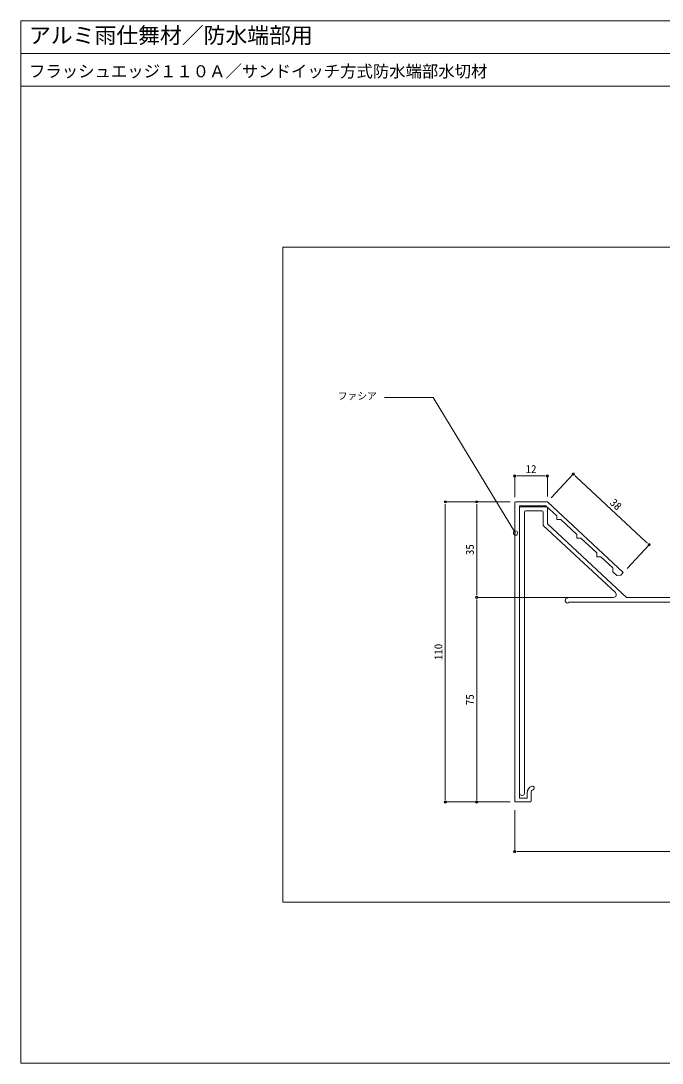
# Model space of a CAD drawing. Units: millimetres, scale not verified. Extents: x -276 to 276, y -191 to 191.
# Drawn here: x -276 to -40.9, y -191 to 191 of the extents above; entities that cross this region are included whole.
import ezdxf
from ezdxf.enums import TextEntityAlignment as Align

# ---------------------------------------------------------------- set-up
doc = ezdxf.new("R2010")
doc.units = ezdxf.units.MM
doc.header["$LTSCALE"] = 0.5
for name, color, linetype, lineweight in [('0-0_0', 7, 'Continuous', 9), ('0-2_moji', 7, 'Continuous', 18), ('0-3_SUNPO', 7, 'Continuous', 18), ('0-4_KANAMONO_1', 5, 'Continuous', 18), ('0-6_KANAMONO_2', 6, 'Continuous', 18), ('0-7_WAKU', 7, 'Continuous', 18)]:
    doc.layers.add(name, color=color, linetype=linetype, lineweight=lineweight)
doc.styles.add('ＭＳ ゴシック', font='')
doc.styles.get('ＭＳ ゴシック').set_extended_font_data('MS Gothic')

# ---------------------------------------------------------------- blocks, each defined once
blk = doc.blocks.new('_DOT')
at = {"layer": '0-0_0'}
for p, q in [((-0.5, 0), (-1, 0)), ((0.25, 0), (-0.25, 0))]:
    blk.add_line(p, q, dxfattribs=at)
blk.add_circle((0, 0), 0.25, dxfattribs=at)

msp = doc.modelspace()

# ---------------------------------------------------------------- linework, layer by layer
at = {"layer": '0-0_0', "lineweight": 18}
msp.add_line((-275.9781, 179.0154), (276.0219, 179.0154), dxfattribs=at)
msp.add_lwpolyline([(-179.9781, -131.9846), (180.0219, -131.9846), (180.0219, 108.0154), (-179.9781, 108.0154)], close=True, dxfattribs=at)
at = {"layer": '0-2_moji'}
msp.add_lwpolyline([(-94.6648, 3.3057), (-124.85, 52.9501), (-142.7439, 52.9501)], dxfattribs=at)
msp.add_circle((-94.6648, 3.3057), 0.8, dxfattribs=at)
at = {"layer": '0-3_SUNPO'}
for p, q in [((-94.9848, 16.4286), (-94.9848, 24.2138)), ((-93.3848, 24.2138), (-84.5848, 24.2138)), ((-82.9848, 16.7286), (-82.9848, 24.2138)), ((-81.622, 16.1924), (-73.5144, 24.9006)), ((-72.3433, 23.8104), (-46.8734, 0.097)), ((-96.6848, 14.7286), (-120.4103, 14.7286)), ((-120.4103, 13.1286), (-120.4103, -93.6714)), ((-96.6848, 14.7286), (-108.883, 14.7286)), ((-108.883, 13.1286), (-108.883, -18.6714)), ((-53.81, -9.7015), (-45.7024, -0.9933)), ((-73.6284, -20.2714), (-108.883, -20.2714)), ((-69.688, -20.2714), (-108.883, -20.2714)), ((-108.883, -21.8714), (-108.883, -93.6714)), ((-96.6848, -95.2714), (-120.4103, -95.2714)), ((-96.6848, -95.2714), (-108.883, -95.2714)), ((-94.9848, -98.2693), (-94.9848, -113.4526)), ((-93.3848, -113.4526), (25.4152, -113.4526))]:
    msp.add_line(p, q, dxfattribs=at)
at = {"layer": '0-4_KANAMONO_1'}
for p, q in [((-94.6848, -95.2714), (-89.2848, -95.2714)), ((-88.9848, -94.9714), (-88.9848, -91.8714))]:
    msp.add_line(p, q, dxfattribs=at)
for points in [[(-94.9848, 14.4286), (-94.9848, -94.5714), (-94.9848, -94.9714)], [(-90.3848, -91.8714), (-90.3848, -93.8714), (-93.1848, -93.8714), (-93.1848, 13.3286), (-83.5357, 13.3286), (-79.5475, 9.6155), (-79.497, 8.2022), (-78.0837, 8.2526), (-72.2285, 2.8013), (-72.178, 1.388), (-70.7647, 1.4385), (-64.9096, -4.0129), (-64.8591, -5.4262), (-63.4458, -5.3757), (-59.0544, -9.4642), (-59.0039, -10.8775), (-57.5402, -12.2404), (-56.1268, -12.1899), (-55.1729, -11.1653), (-82.9848, 14.7286), (-94.6848, 14.7286)]]:
    msp.add_lwpolyline(points, dxfattribs=at)
for centre, radius, start, end in [((-94.6848, 14.4286), 0.3, 90, 180), ((-87.8848, -91.8714), 2.5, 109.47122, 180), ((-87.8848, -91.8714), 1.1, 109.47122, 180), ((-88.4848, -90.1743), 0.7, 0, 109.47122), ((-88.4848, -90.1743), 0.7, 289.47122, 0), ((-94.6848, -94.9714), 0.3, 180, 270), ((-89.2848, -94.9714), 0.3, 270, 0)]:
    msp.add_arc(centre, radius, start, end, dxfattribs=at)
at = {"layer": '0-6_KANAMONO_2'}
for p, q in [((-83.2848, 12.9286), (-92.8848, 12.9286)), ((-90.8848, 11.4286), (-84.9848, 11.4286)), ((-76.4509, -21.5321), (-76.1009, -22.1383)), ((-92.3348, -92.8714), (-92.2348, -92.8714))]:
    msp.add_line(p, q, dxfattribs=at)
for points in [[(-93.1848, 12.6286), (-93.1848, -52.2714), (-93.1848, -92.0214)], [(26.6399, -21.5872), (22.0152, -20.2714), (-53.9848, -20.2714), (-82.9848, 6.7286), (-82.9848, 12.6286)], [(-91.3848, -92.0214), (-91.3848, -52.2714), (-91.3848, 10.9286)], [(-84.4848, 10.9286), (-84.4848, 6.0757), (-58.0463, -18.5395)], [(-58.7277, -20.2714), (-75.2671, -20.2714), (-76.2678, -20.8491)], [(-75.4178, -22.3214), (-74.9848, -22.0714), (27.0152, -22.0714)]]:
    msp.add_lwpolyline(points, dxfattribs=at)
for centre, radius, start, end in [((-92.8848, 12.6286), 0.3, 90, 180), ((-83.2848, 12.6286), 0.3, 360, 90), ((-90.8848, 10.9286), 0.5, 90, 180), ((-84.9848, 10.9286), 0.5, 0, 90), ((-58.7277, -19.2714), 1, 270, 47.04541), ((-76.0178, -21.2821), 0.5, 120, 210), ((-75.6678, -21.8883), 0.5, 210, 300), ((-92.3348, -92.0214), 0.85, 180, 270), ((-92.2348, -92.0214), 0.85, 270, 360)]:
    msp.add_arc(centre, radius, start, end, dxfattribs=at)
at = {"layer": '0-7_WAKU'}
for points in [[(276.0219, 167.0154), (-275.9781, 167.0154), (-275.9781, 191.0154), (276.0219, 191.0154)], [(-275.9781, -190.9846), (276.0219, -190.9846), (276.0219, 191.0154), (-275.9781, 191.0154)]]:
    msp.add_lwpolyline(points, close=True, dxfattribs=at)

# ---------------------------------------------------------------- block references
at = {"layer": '0-3_SUNPO', "xscale": 1.6, "yscale": 1.6}
for p, rotation in [((-94.9848, 24.2138), 180), ((-73.5144, 24.9006), 137.04541), ((-120.4103, 14.7286), 90), ((-108.883, 14.7286), 90), ((-45.7024, -0.9933), 317.04541), ((-108.883, -20.2714), 270), ((-108.883, -20.2714), 90), ((-120.4103, -95.2714), 270), ((-108.883, -95.2714), 270), ((-94.9848, -113.4526), 180)]:
    msp.add_blockref('_DOT', p, dxfattribs=dict(at, rotation=rotation))
msp.add_blockref('_DOT', (-82.9848, 24.2138), dxfattribs=at)

# ---------------------------------------------------------------- texts
at = {"layer": '0-2_moji', "style": 'ＭＳ ゴシック'}
msp.add_text('ファシア', height=2.566, dxfattribs=at).set_placement((-159.8463, 51.4552), align=Align.BOTTOM_LEFT)
at = {"layer": '0-3_SUNPO', "style": 'ＭＳ ゴシック'}
msp.add_text('12', height=2.933, dxfattribs=at).set_placement((-90.9848, 24.4138), align=Align.BOTTOM_LEFT)
for s, rotation, p in [('38', 317.045, (-60.9359, 13.4629)), ('35', 90, (-109.083, -4.7714)), ('110', 90, (-120.6103, -43.2714)), ('75', 90, (-109.083, -59.7714))]:
    msp.add_text(s, height=2.933, rotation=rotation, dxfattribs=at).set_placement(p, align=Align.BOTTOM_LEFT)
at = {"layer": '0-7_WAKU', "style": 'ＭＳ ゴシック'}
for s, height, p in [('アルミ雨仕舞材／防水端部用', 5.865, (-272.9781, 181.0154)), ('フラッシュエッジ１１０Ａ／サンドイッチ方式防水端部水切材', 4.399, (-272.9781, 169.0154))]:
    msp.add_text(s, height=height, dxfattribs=at).set_placement(p, align=Align.BOTTOM_LEFT)

doc.saveas('drawing.dxf')
